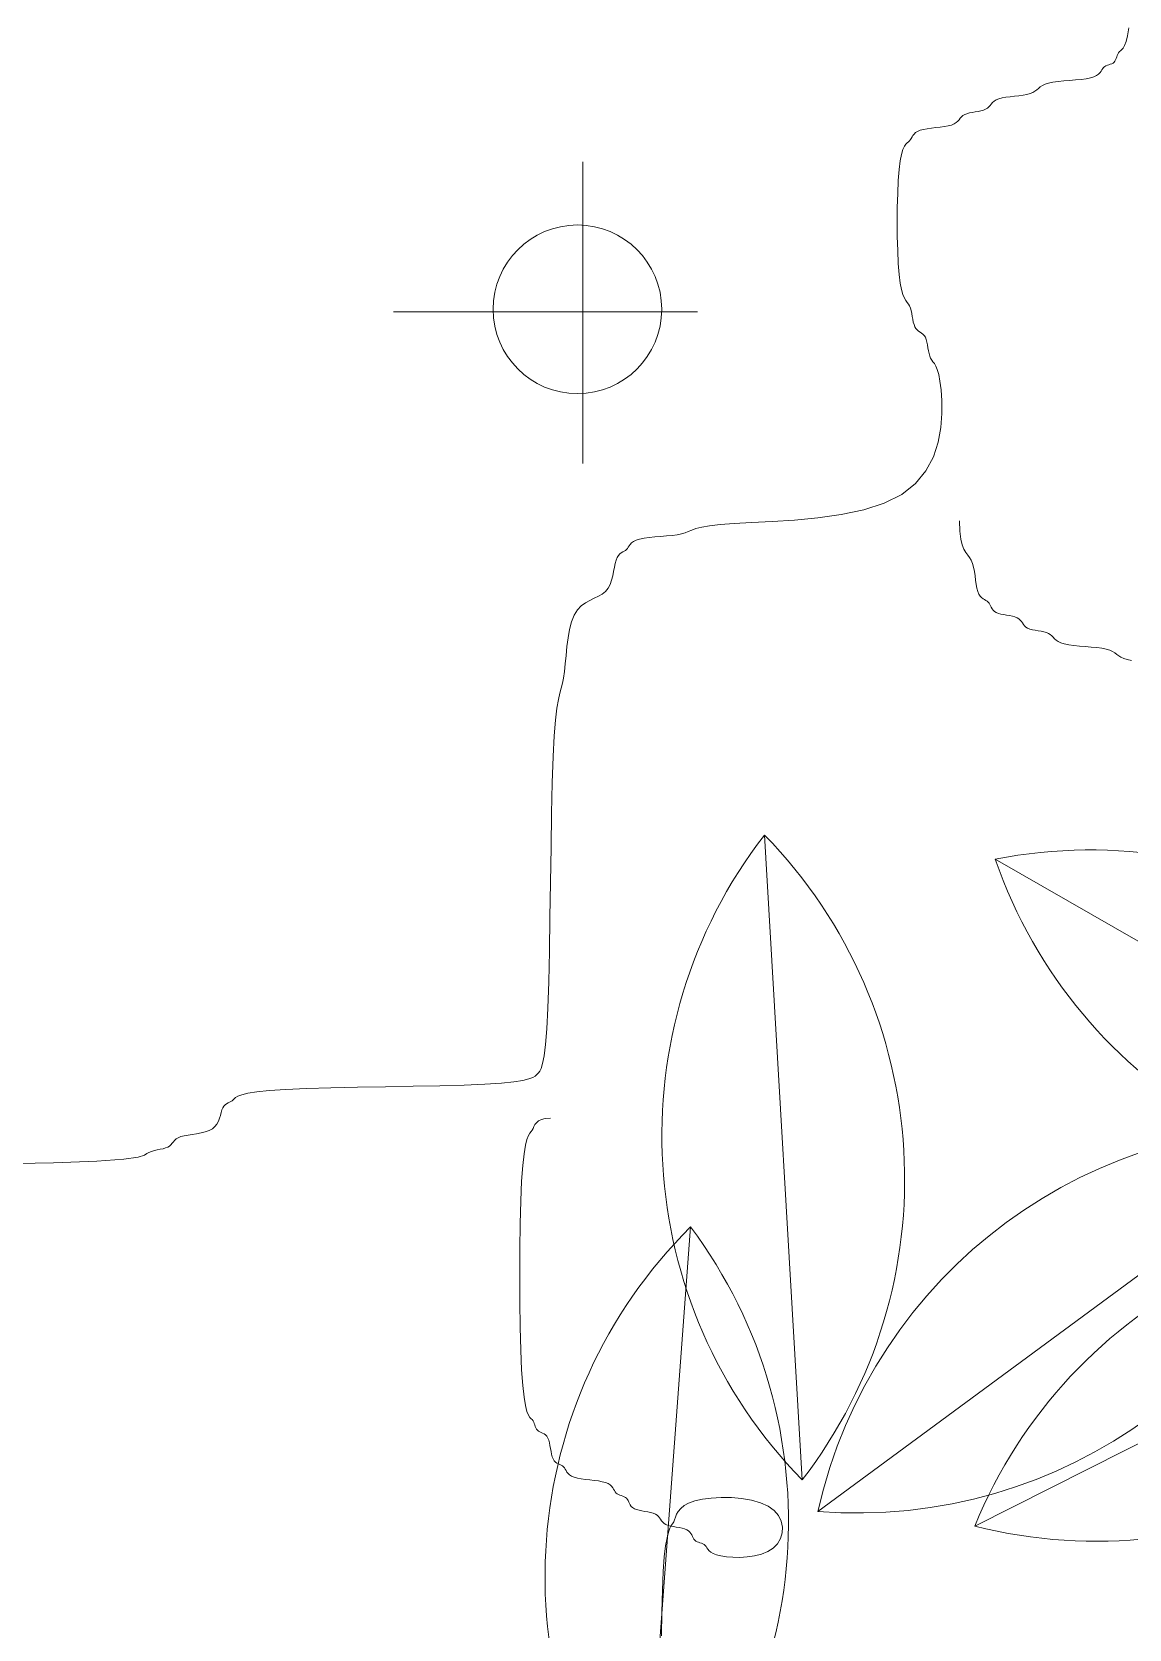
# Model space of a CAD drawing. Header units: millimetres. Extents: x 42 to 552, y 43 to 535.
# Drawn here: x 284.8485 to 284.9611, y 504.6784 to 504.8422 of the extents above; entities that cross this region are included whole.
import ezdxf

# ---------------------------------------------------------------- set-up
doc = ezdxf.new("R2010")
doc.units = ezdxf.units.MM
doc.header["$LTSCALE"] = 0.75
doc.header["$MEASUREMENT"] = 0
doc.layers.add('Gramado', color=9, linetype='Continuous', lineweight=0)

# ---------------------------------------------------------------- blocks, each defined once
blk = doc.blocks.new('arbusto8vista')
for p, q in [((-0.4352389584192053, 0.8331247048753596), (-0.4355016708624646, 0.8315169031291703)), ((-0.4360901467353813, 0.8295425931927838), (-0.4363906897704908, 0.8290122591598532)), ((-0.4357896037003002, 0.8303501702087601), (-0.4360901467353813, 0.8295425931927838)), ((-0.4355016708624646, 0.8315169031291703), (-0.4357896037003002, 0.8303501702087601)), ((-0.4387299560380313, 0.8257955593288386), (-0.4390179098392935, 0.8256800393858583)), ((-0.4384672244675585, 0.825936283622994), (-0.4387299560380313, 0.8257955593288386)), ((-0.4382423262431985, 0.8261148144439545), (-0.4384672244675585, 0.825936283622994)), ((-0.4380636688517825, 0.826339553242093), (-0.4382423262431985, 0.8261148144439545)), ((-0.4379228452655468, 0.8266020985670366), (-0.4380636688517825, 0.826339553242093)), ((-0.4378072448282069, 0.8268898482431553), (-0.4379228452655468, 0.8266020985670366)), ((-0.4377042568833929, 0.8271902000948899), (-0.4378072448282069, 0.8268898482431553)), ((-0.4376012707748203, 0.8274905519466103), (-0.4377042568833929, 0.8271902000948899)), ((-0.4374856758461192, 0.8277783016227431), (-0.4376012707748203, 0.8274905519466103)), ((-0.4373448614409483, 0.8280408469476725), (-0.4374856758461192, 0.8277783016227431)), ((-0.437166216903023, 0.8282655857458252), (-0.4373448614409483, 0.8280408469476725)), ((-0.4369413350515856, 0.8284556683577335), (-0.437166216903023, 0.8282655857458252)), ((-0.4366786226083264, 0.828677255188623), (-0.4369413350515856, 0.8284556683577335)), ((-0.4363906897704908, 0.8290122591598532), (-0.4366786226083264, 0.828677255188623)), ((-0.445035289711825, 0.8225694027827046), (-0.4461870420265655, 0.8224538838055793)), ((-0.443984420811546, 0.8227101267210344), (-0.445035289711825, 0.8225694027827046)), ((-0.4430848770328737, 0.8228886574911485), (-0.443984420811546, 0.8227101267210344)), ((-0.4423734387299874, 0.8231133962893011), (-0.4430848770328737, 0.8228886574911485)), ((-0.4418322408446613, 0.8233759416142306), (-0.4423734387299874, 0.8231133962893011)), ((-0.4414297569655901, 0.8236636912903634), (-0.4418322408446613, 0.8233759416142306)), ((-0.4411344606814964, 0.8239640431420838), (-0.4414297569655901, 0.8236636912903634)), ((-0.4409148255810464, 0.8242643949938184), (-0.4411344606814964, 0.8239640431420838)), ((-0.440739325252963, 0.8245521446699371), (-0.4409148255810464, 0.8242643949938184)), ((-0.4405764332859405, 0.8248146899948807), (-0.440739325252963, 0.8245521446699371)), ((-0.4403946232687019, 0.8250394287930192), (-0.4405764332859405, 0.8248146899948807)), ((-0.4401697250443419, 0.8252179596139797), (-0.4403946232687019, 0.8250394287930192)), ((-0.4399069934738691, 0.825358683908135), (-0.4401697250443419, 0.8252179596139797)), ((-0.439619039672607, 0.8254742038511154), (-0.4399069934738691, 0.825358683908135)), ((-0.4393184747559644, 0.825577121618494), (-0.439619039672607, 0.8254742038511154)), ((-0.4390179098392935, 0.8256800393858583), (-0.4393184747559644, 0.825577121618494)), ((-0.4577865568570871, 0.8192278752883055), (-0.4586882078439487, 0.8191249606218065)), ((-0.4569227373801823, 0.8193433906053684), (-0.4577865568570871, 0.8192278752883055)), ((-0.4561345809231625, 0.8194841084436035), (-0.4569227373801823, 0.8193433906053684)), ((-0.4554599189959276, 0.819662630673605), (-0.4561345809231625, 0.8194841084436035)), ((-0.454922921755383, 0.8198873585932489), (-0.4554599189959276, 0.819662630673605)), ((-0.4544931139460004, 0.8201498912096667), (-0.454922921755383, 0.8198873585932489)), ((-0.454126358959229, 0.8204376269572577), (-0.4544931139460004, 0.8201498912096667)), ((-0.4537785201864608, 0.8207379642704353), (-0.454126358959229, 0.8204376269572577)), ((-0.4534054610191447, 0.8210383015836129), (-0.4537785201864608, 0.8207379642704353)), ((-0.4529630448487012, 0.8213260373312039), (-0.4534054610191447, 0.8210383015836129)), ((-0.4524071350665508, 0.8215885699476217), (-0.4529630448487012, 0.8213260373312039)), ((-0.4516935950641425, 0.8218132978672656), (-0.4524071350665508, 0.8215885699476217)), ((-0.4507940512854702, 0.8219918200972671), (-0.4516935950641425, 0.8218132978672656)), ((-0.4497431823851628, 0.8221325379355022), (-0.4507940512854702, 0.8219918200972671)), ((-0.4485914300704508, 0.8222480532525651), (-0.4497431823851628, 0.8221325379355022)), ((-0.4473892360485081, 0.8223509679190641), (-0.4485914300704508, 0.8222480532525651)), ((-0.4461870420265655, 0.8224538838055793), (-0.4473892360485081, 0.8223509679190641)), ((-0.4661578611847403, 0.8160017246897553), (-0.4667589691364924, 0.8158988069223767)), ((-0.4655819745456711, 0.8161172446327356), (-0.4661578611847403, 0.8160017246897553)), ((-0.4650565305319105, 0.816257968926891), (-0.4655819745456711, 0.8161172446327356)), ((-0.4646067504561131, 0.8164364997478515), (-0.4650565305319105, 0.816257968926891)), ((-0.4642483976769824, 0.8166612385459899), (-0.4646067504561131, 0.8164364997478515)), ((-0.4639594037371921, 0.8169237838709336), (-0.4642483976769824, 0.8166612385459899)), ((-0.463708242225465, 0.8172115335470522), (-0.4639594037371921, 0.8169237838709336)), ((-0.4634633867304672, 0.8175118853987868), (-0.463708242225465, 0.8172115335470522)), ((-0.463193310840893, 0.8178122372505072), (-0.4634633867304672, 0.8175118853987868)), ((-0.4628664881454938, 0.8180999869266401), (-0.463193310840893, 0.8178122372505072)), ((-0.4624513922329356, 0.8183625322515695), (-0.4628664881454938, 0.8180999869266401)), ((-0.4619164966919413, 0.8185872710497222), (-0.4624513922329356, 0.8183625322515695)), ((-0.4612418347647065, 0.8187658018198363), (-0.4619164966919413, 0.8185872710497222)), ((-0.4604536783076867, 0.818906525758166), (-0.4612418347647065, 0.8187658018198363)), ((-0.4595898588307818, 0.8190220447352914), (-0.4604536783076867, 0.818906525758166)), ((-0.4586882078439487, 0.8191249606218065), (-0.4595898588307818, 0.8190220447352914)), ((-0.4748297304290361, 0.8126726499695849), (-0.4757313814158977, 0.8125697322022063)), ((-0.4739280794422029, 0.8127755677369635), (-0.4748297304290361, 0.8126726499695849)), ((-0.4730642599652981, 0.8128910876799296), (-0.4739280794422029, 0.8127755677369635)), ((-0.4722761035082783, 0.8130318119740991), (-0.4730642599652981, 0.8128910876799296)), ((-0.4716014415810434, 0.8132103427950454), (-0.4722761035082783, 0.8130318119740991)), ((-0.4710665460400492, 0.8134350815931981), (-0.4716014415810434, 0.8132103427950454)), ((-0.470651450127491, 0.8136976269181275), (-0.4710665460400492, 0.8134350815931981)), ((-0.4703246274320918, 0.8139853765942604), (-0.470651450127491, 0.8136976269181275)), ((-0.4700545515425176, 0.8142857284459808), (-0.4703246274320918, 0.8139853765942604)), ((-0.4698096960475198, 0.8145860802977154), (-0.4700545515425176, 0.8142857284459808)), ((-0.4695585345357927, 0.8148738299738341), (-0.4698096960475198, 0.8145860802977154)), ((-0.4692695405960023, 0.8151363752987777), (-0.4695585345357927, 0.8148738299738341)), ((-0.4689111878168717, 0.8153611140969161), (-0.4692695405960023, 0.8151363752987777)), ((-0.4684614077410743, 0.8155396449178767), (-0.4689111878168717, 0.8153611140969161)), ((-0.4679359637273137, 0.815680369212032), (-0.4684614077410743, 0.8155396449178767)), ((-0.4673600770882445, 0.8157958891550123), (-0.4679359637273137, 0.815680369212032)), ((-0.4667589691364924, 0.8158988069223767), (-0.4673600770882445, 0.8157958891550123)), ((-0.4806978677522409, 0.8095893188935577), (-0.480985821553503, 0.8092942208458851)), ((-0.480435136181768, 0.809796203542092), (-0.4806978677522409, 0.8095893188935577)), ((-0.480210237957408, 0.8099841858422536), (-0.480435136181768, 0.809796203542092)), ((-0.4800294787899304, 0.8102089246403921), (-0.480210237957408, 0.8099841858422536)), ((-0.4798739427713201, 0.8104714699653215), (-0.4800294787899304, 0.8102089246403921)), ((-0.4797184085889228, 0.8107592196414544), (-0.4798739427713201, 0.8104714699653215)), ((-0.479537654930084, 0.811059571493189), (-0.4797184085889228, 0.8107592196414544)), ((-0.4793064604821495, 0.8113599233449094), (-0.479537654930084, 0.811059571493189)), ((-0.4789996039324365, 0.8116476730210422), (-0.4793064604821495, 0.8113599233449094)), ((-0.4785918639682905, 0.8119102183459717), (-0.4789996039324365, 0.8116476730210422)), ((-0.4780580192770572, 0.8121349571441101), (-0.4785918639682905, 0.8119102183459717)), ((-0.4773833573498223, 0.8123134879650706), (-0.4780580192770572, 0.8121349571441101)), ((-0.4765952008928025, 0.8124542122592402), (-0.4773833573498223, 0.8123134879650706)), ((-0.4757313814158977, 0.8125697322022063), (-0.4765952008928025, 0.8124542122592402)), ((-0.4818749051880786, 0.807186535800227), (-0.4821376367585515, 0.8058454736482474)), ((-0.4815869513868165, 0.8081621403499781), (-0.4818749051880786, 0.807186535800227)), ((-0.4812863864701455, 0.8088415983482804), (-0.4815869513868165, 0.8081621403499781)), ((-0.480985821553503, 0.8092942208458851), (-0.4812863864701455, 0.8088415983482804)), ((-0.547309747305718, 0.7437561741155605), (-0.5473097473057464, 0.805633857349676)), ((-0.4823625349829115, 0.8040696428432597), (-0.4825390905982658, 0.801822287497302)), ((-0.4821376367585515, 0.8058454736482474), (-0.4823625349829115, 0.8040696428432597)), ((-0.4825390905982658, 0.801822287497302), (-0.4826652017520985, 0.7991968723735141)), ((-0.4827408684444094, 0.7963194173978394), (-0.4827660906751703, 0.7933159424962213)), ((-0.4826652017520985, 0.7991968723735141), (-0.4827408684444094, 0.7963194173978394)), ((-0.4827660906751703, 0.7933159424962213), (-0.4827408684444094, 0.7903124675946174)), ((-0.4827408684444094, 0.7903124675946174), (-0.4826652017520985, 0.7874350126189427)), ((-0.4826652017520985, 0.7874350126189427), (-0.4825390905982658, 0.7848095974951548)), ((-0.4825390905982658, 0.7848095974951548), (-0.4823625349829115, 0.7825622421491829)), ((-0.4823625349829115, 0.7825622421491829), (-0.4821376367585515, 0.780785361213745)), ((-0.4821376367585515, 0.780785361213745), (-0.4818749051880786, 0.7794369481485006)), ((-0.4818749051880786, 0.7794369481485006), (-0.4815869513868165, 0.7784413911198982)), ((-0.4815869513868165, 0.7784413911198982), (-0.4812863864701455, 0.7777230782943718)), ((-0.4812863864701455, 0.7777230782943718), (-0.480985821553503, 0.7772063978383699)), ((-0.480985821553503, 0.7772063978383699), (-0.4806978677522409, 0.776815737918298)), ((-0.4806978677522409, 0.776815737918298), (-0.480435136181768, 0.7764754867006332)), ((-0.523725630699488, 0.7748662136185374), (-0.5861660958327661, 0.7748662136186795)), ((-0.480435136181768, 0.7764754867006332), (-0.480210237957408, 0.7761100323517809)), ((-0.480210237957408, 0.7761100323517809), (-0.480031580565992, 0.7756605656339843)), ((-0.480031580565992, 0.7756605656339843), (-0.4798907569797564, 0.7751354876926371)), ((-0.4798907569797564, 0.7751354876926371), (-0.4797751565424164, 0.7745600022689274)), ((-0.4797751565424164, 0.7745600022689274), (-0.4796721685976024, 0.7739593131040152)), ((-0.4796721685976024, 0.7739593131040152), (-0.4795691824890298, 0.7733586239391173)), ((-0.4795691824890298, 0.7733586239391173), (-0.4794535875603287, 0.7727831385153934)), ((-0.4794535875603287, 0.7727831385153934), (-0.4793127731551579, 0.7722580605740461)), ((-0.4793127731551579, 0.7722580605740461), (-0.4791341286172326, 0.7718085938562496)), ((-0.4791341286172326, 0.7718085938562496), (-0.4789092467657952, 0.7714515408053018)), ((-0.4789092467657952, 0.7714515408053018), (-0.4786465343225359, 0.7711700986728971)), ((-0.4786465343225359, 0.7711700986728971), (-0.4783586014847003, 0.7709390634128539)), ((-0.4783586014847003, 0.7709390634128539), (-0.4780580584495908, 0.7707332309789905)), ((-0.4780580584495908, 0.7707332309789905), (-0.4777575154145097, 0.7705273973250968)), ((-0.4777575154145097, 0.7705273973250968), (-0.4774695825766742, 0.7702963584050053)), ((-0.4774695825766742, 0.7702963584050053), (-0.4772068701334149, 0.770014910172506)), ((-0.4772068701334149, 0.770014910172506), (-0.4769819882819775, 0.7696578485814314)), ((-0.4769819882819775, 0.7696578485814314), (-0.4768033438205634, 0.7692083709851403)), ((-0.4768033438205634, 0.7692083709851403), (-0.4766625299509712, 0.7686832803352814)), ((-0.4766625299509712, 0.7686832803352814), (-0.4765469364759269, 0.7681077809830157)), ((-0.4765469364759269, 0.7681077809830157), (-0.4764439531981566, 0.7675070772795607)), ((-0.4764439531981566, 0.7675070772795607), (-0.4763409699203862, 0.7669063735761199)), ((-0.4763409699203862, 0.7669063735761199), (-0.4762253764453703, 0.7663308742238542)), ((-0.4762253764453703, 0.7663308742238542), (-0.4760845625757781, 0.7658057835739953)), ((-0.4760845625757781, 0.7658057835739953), (-0.4759059181143357, 0.7653563059777042)), ((-0.4759059181143357, 0.7653563059777042), (-0.4756810362628983, 0.7649908430378929)), ((-0.4756810362628983, 0.7649908430378929), (-0.475418323819639, 0.7646505853642935)), ((-0.475418323819639, 0.7646505853642935), (-0.4751303909818319, 0.7642599208183327)), ((-0.4751303909818319, 0.7642599208183327), (-0.4748298479467223, 0.763743237261437)), ((-0.4748298479467223, 0.763743237261437), (-0.4745293049116128, 0.7630249225550614)), ((-0.4745293049116128, 0.7630249225550614), (-0.4742413720738057, 0.762029364560604)), ((-0.4742413720738057, 0.762029364560604), (-0.473978659630518, 0.760680951139534)), ((-0.473978659630518, 0.760680951139534), (-0.4737537777790806, 0.7589040701532497)), ((-0.4737537777790806, 0.7589040701532497), (-0.4735929982228697, 0.7566567148072778)), ((-0.4735772386896429, 0.7540312996834899), (-0.4738010784133166, 0.7511538447078294)), ((-0.4735929982228697, 0.7566567148072778), (-0.4735772386896429, 0.7540312996834899)), ((-0.4738010784133166, 0.7511538447078294), (-0.4743590966278077, 0.7481503698062113)), ((-0.4743590966278077, 0.7481503698062113), (-0.4753458725669759, 0.7451468949045932)), ((-0.4753458725669759, 0.7451468949045932), (-0.4768559854647378, 0.7422694399289185)), ((-0.4768559854647378, 0.7422694399289185), (-0.4789840145550102, 0.7396440248051306)), ((-0.4818245390716527, 0.7373966694591729), (-0.4854227469320733, 0.7356208387050316)), ((-0.4789840145550102, 0.7396440248051306), (-0.4818245390716527, 0.7373966694591729)), ((-0.4896262607877304, 0.7342797769088776), (-0.4942333119735167, 0.7333041733249814)), ((-0.4854227469320733, 0.7356208387050316), (-0.4896262607877304, 0.7342797769088776)), ((-0.5212703133990715, 0.7309948919511697), (-0.5228802599326343, 0.7307071562035787)), ((-0.5191055034956378, 0.7312574245675876), (-0.5212703133990715, 0.7309948919511697)), ((-0.516259724577111, 0.7314821524872315), (-0.5191055034956378, 0.7312574245675876)), ((-0.5126615167166904, 0.731670126196434), (-0.516259724577111, 0.7314821524872315)), ((-0.5084580028610333, 0.7318770043890339), (-0.5126615167166904, 0.731670126196434)), ((-0.503850951675247, 0.7321720978108175), (-0.5084580028610333, 0.7318770043890339)), ((-0.4990421318243818, 0.7326247172075426), (-0.503850951675247, 0.7321720978108175)), ((-0.4942333119735167, 0.7333041733249814), (-0.4990421318243818, 0.7326247172075426)), ((-0.4699872971570471, 0.7320198192856537), (-0.4699163647973705, 0.7298869526624685)), ((-0.5372847619658216, 0.727481091870473), (-0.5375800600861282, 0.7271807400187527)), ((-0.5368822725781115, 0.7277688415466059), (-0.5372847619658216, 0.727481091870473)), ((-0.5363410655117207, 0.7280313868715353), (-0.5368822725781115, 0.7277688415466059)), ((-0.5356296143553436, 0.728256125669688), (-0.5363410655117207, 0.7280313868715353)), ((-0.5347300542037772, 0.7284346564398021), (-0.5356296143553436, 0.728256125669688)), ((-0.5336791661762561, 0.7285753803781319), (-0.5347300542037772, 0.7284346564398021)), ((-0.5325273928980891, 0.7286908993552572), (-0.5336791661762561, 0.7285753803781319)), ((-0.531325176994585, 0.7287938152417723), (-0.5325273928980891, 0.7286908993552572)), ((-0.5301229610911093, 0.7288967299082714), (-0.531325176994585, 0.7287938152417723)), ((-0.5289711878129424, 0.7290122452253343), (-0.5301229610911093, 0.7288967299082714)), ((-0.5279202997854213, 0.7291529630635694), (-0.5289711878129424, 0.7290122452253343)), ((-0.5270207396338549, 0.7293314852935708), (-0.5279202997854213, 0.7291529630635694)), ((-0.526293525271825, 0.7295562132132147), (-0.5270207396338549, 0.7293314852935708)), ((-0.5256419757658932, 0.7298187458296326), (-0.526293525271825, 0.7295562132132147)), ((-0.5249399854708372, 0.7301064815772236), (-0.5256419757658932, 0.7298187458296326)), ((-0.5240614487414916, 0.7304068188904012), (-0.5249399854708372, 0.7301064815772236)), ((-0.5228802599326343, 0.7307071562035787), (-0.5240614487414916, 0.7304068188904012)), ((-0.4699163647973705, 0.7298869526624685), (-0.4697224830142375, 0.728264461645793)), ((-0.4697224830142375, 0.728264461645793), (-0.4694340247515356, 0.7270578320536458)), ((-0.5402471266033331, 0.7244880926023143), (-0.5404720084547705, 0.7239546090929991)), ((-0.5399844141600738, 0.7248955564906794), (-0.5402471266033331, 0.7244880926023143)), ((-0.5396964813222382, 0.7252022048043045), (-0.5399844141600738, 0.7248955564906794)), ((-0.5393959382871572, 0.7254332415893714), (-0.5396964813222382, 0.7252022048043045)), ((-0.5390953952520476, 0.7256138708920616), (-0.5393959382871572, 0.7254332415893714)), ((-0.5388074624142405, 0.7257692967585712), (-0.5390953952520476, 0.7256138708920616)), ((-0.5385447499709528, 0.7259247232350958), (-0.5388074624142405, 0.7257692967585712)), ((-0.5383198681195154, 0.7261053543678173), (-0.5385447499709528, 0.7259247232350958)), ((-0.5381380709557675, 0.7263300931659558), (-0.5383198681195154, 0.7261053543678173)), ((-0.5379751881698098, 0.7265926384908994), (-0.5381380709557675, 0.7263300931659558)), ((-0.5377996933503653, 0.7268803881670323), (-0.5379751881698098, 0.7265926384908994)), ((-0.5375800600861282, 0.7271807400187527), (-0.5377996933503653, 0.7268803881670323)), ((-0.4694340247515356, 0.7270578320536458), (-0.4690793629531242, 0.7261725497041027)), ((-0.4690793629531242, 0.7261725497041027), (-0.4686868705628626, 0.7255141004152108)), ((-0.4686868705628626, 0.7255141004152108), (-0.4682849205246669, 0.7249879700050172)), ((-0.4682849205246669, 0.7249879700050172), (-0.4679018857823962, 0.7244996442915976)), ((-0.4679018857823962, 0.7244996442915976), (-0.4675661392798816, 0.7239546090929991)), ((-0.5409638082143147, 0.7216295452109307), (-0.5411445572061098, 0.7207285041942981)), ((-0.5408082809942414, 0.7224927803107732), (-0.5409638082143147, 0.7216295452109307)), ((-0.5406527546922462, 0.7232804035770641), (-0.5408082809942414, 0.7224927803107732)), ((-0.5404720084547705, 0.7239546090929991), (-0.5406527546922462, 0.7232804035770641)), ((-0.4675661392798816, 0.7239546090929991), (-0.467298697936144, 0.7232804035770641)), ((-0.467298697936144, 0.7232804035770641), (-0.4670911545703973, 0.7224927803107732)), ((-0.4670911545703973, 0.7224927803107732), (-0.4669277459770171, 0.7216295452109307)), ((-0.4669277459770171, 0.7216295452109307), (-0.4667927089503223, 0.7207285041942981)), ((-0.5420903433478657, 0.7181766048115321), (-0.5426241879625877, 0.7175023992955971)), ((-0.5416826039192699, 0.718964228077823), (-0.5420903433478657, 0.7181766048115321)), ((-0.541375748823242, 0.7198274631776655), (-0.5416826039192699, 0.718964228077823)), ((-0.5411445572061098, 0.7207285041942981), (-0.541375748823242, 0.7198274631776655)), ((-0.4667927089503223, 0.7207285041942981), (-0.4666702802847169, 0.7198274631776655)), ((-0.4666702802847169, 0.7198274631776655), (-0.4665446967745481, 0.718964228077823)), ((-0.4665446967745481, 0.718964228077823), (-0.4664001952141064, 0.7181766048115321)), ((-0.4664001952141064, 0.7181766048115321), (-0.4662210123977957, 0.7175023992955971)), ((-0.5476179472743468, 0.7145535268064691), (-0.5484061037313666, 0.7137312416605397)), ((-0.5467541277974419, 0.7151867805384597), (-0.5476179472743468, 0.7145535268064691)), ((-0.5458524768105804, 0.7156877120366971), (-0.5467541277974419, 0.7151867805384597)), ((-0.5449508258237472, 0.7161130304813526), (-0.5458524768105804, 0.7156877120366971)), ((-0.5440870063468424, 0.7165194450525973), (-0.5449508258237472, 0.7161130304813526)), ((-0.5432988498897942, 0.7169636649306312), (-0.5440870063468424, 0.7165194450525973)), ((-0.5426241879625877, 0.7175023992955971), (-0.5432988498897942, 0.7169636649306312)), ((-0.4662210123977957, 0.7175023992955971), (-0.4659961141734641, 0.7169689157862962)), ((-0.4659961141734641, 0.7169689157862962), (-0.4657333826029628, 0.7165614518979169)), ((-0.4657333826029628, 0.7165614518979169), (-0.4654454288017007, 0.7162548035842917)), ((-0.4654454288017007, 0.7162548035842917), (-0.4651448638850582, 0.7160237667992391)), ((-0.4651448638850582, 0.7160237667992391), (-0.4648442989684156, 0.7158431374965346)), ((-0.4648442989684156, 0.7158431374965346), (-0.4645563451671535, 0.7156877116300251)), ((-0.4645563451671535, 0.7156877116300251), (-0.4642936135966522, 0.7155322851535004)), ((-0.4642936135966522, 0.7155322851535004), (-0.4640687153723206, 0.7153516540207789)), ((-0.4640687153723206, 0.7153516540207789), (-0.4638890071311152, 0.7151269152226405)), ((-0.4638890071311152, 0.7151269152226405), (-0.4637408275964674, 0.7148643698976969)), ((-0.4637408275964674, 0.7148643698976969), (-0.4636052610134413, 0.7145766202215782)), ((-0.4636052610134413, 0.7145766202215782), (-0.4634633916270445, 0.7142762683698436)), ((-0.5496146103498063, 0.7113147940101214), (-0.5500223503139523, 0.7097395347690281)), ((-0.549080765658573, 0.7126632159205002), (-0.5496146103498063, 0.7113147940101214)), ((-0.5484061037313666, 0.7137312416605397), (-0.549080765658573, 0.7126632159205002)), ((-0.4634633916270445, 0.7142762683698436), (-0.4632963036822844, 0.7139759165181232)), ((-0.4632963036822844, 0.7139759165181232), (-0.4630850814242251, 0.7136881668419903)), ((-0.4630850814242251, 0.7136881668419903), (-0.4628108090979026, 0.7134256215170609)), ((-0.4628108090979026, 0.7134256215170609), (-0.4624545709482959, 0.7132008827189082)), ((-0.4624545709482959, 0.7132008827189082), (-0.462004807245421, 0.7130223518979619)), ((-0.462004807245421, 0.7130223518979619), (-0.4614793823589025, 0.7128816276037924)), ((-0.4614793823589025, 0.7128816276037924), (-0.4609035166832598, 0.7127661076608263)), ((-0.4609035166832598, 0.7127661076608263), (-0.4603024306130408, 0.7126631898934477)), ((-0.4603024306130408, 0.7126631898934477), (-0.4597013445428502, 0.7125602721260691)), ((-0.4597013445428502, 0.7125602721260691), (-0.4591254788672074, 0.712444752183103)), ((-0.4591254788672074, 0.712444752183103), (-0.4586000539806605, 0.7123040278889334)), ((-0.4586000539806605, 0.7123040278889334), (-0.4581502902777856, 0.7121254970679871)), ((-0.4581502902777856, 0.7121254970679871), (-0.4577930012784464, 0.7119007582698345)), ((-0.4577930012784464, 0.7119007582698345), (-0.4575113730037117, 0.711638212944905)), ((-0.4575113730037117, 0.711638212944905), (-0.4572801845999663, 0.7113504632687722)), ((-0.4572801845999663, 0.7113504632687722), (-0.4570742152135949, 0.7110501114170518)), ((-0.5503292068636938, 0.7080130506408011), (-0.5505604013116283, 0.7062109540689931)), ((-0.5500223503139523, 0.7097395347690281), (-0.5503292068636938, 0.7080130506408011)), ((-0.4570742152135949, 0.7110501114170518), (-0.456868243991039, 0.7107497595653172)), ((-0.456868243991039, 0.7107497595653172), (-0.4566370500786547, 0.7104620098891985)), ((-0.4566370500786547, 0.7104620098891985), (-0.4563554126228269, 0.7101994645642549)), ((-0.4563554126228269, 0.7101994645642549), (-0.4559981107699969, 0.7099747257661164)), ((-0.4559981107699969, 0.7099747257661164), (-0.4555483306941994, 0.7097961949451559)), ((-0.4555483306941994, 0.7097961949451559), (-0.4550228866804389, 0.7096554706509863)), ((-0.4550228866804389, 0.7096554706509863), (-0.4544470000413696, 0.7095399507080202)), ((-0.4544470000413696, 0.7095399507080202), (-0.4538458920896176, 0.7094370329406416)), ((-0.4538458920896176, 0.7094370329406416), (-0.4532447841378655, 0.7093341151732773)), ((-0.4532447841378655, 0.7093341151732773), (-0.4526688974987962, 0.709218595230297)), ((-0.4526688974987962, 0.709218595230297), (-0.4521434534850357, 0.7090778709361416)), ((-0.4521434534850357, 0.7090778709361416), (-0.4516936734092383, 0.7088993401151811)), ((-0.4516936734092383, 0.7088993401151811), (-0.4513342697038354, 0.7086746013170284)), ((-0.4513342697038354, 0.7086746013170284), (-0.4510379192800826, 0.708412055992099)), ((-0.4510379192800826, 0.708412055992099), (-0.4507667901689558, 0.7081243063159661)), ((-0.4507667901689558, 0.7081243063159661), (-0.4504830504015445, 0.7078239544642457)), ((-0.4504830504015445, 0.7078239544642457), (-0.4501488680087959, 0.7075236026125253)), ((-0.5505604013116283, 0.7062109540689931), (-0.550741154970467, 0.7044088574971852)), ((-0.4501488680087959, 0.7075236026125253), (-0.4497264110217145, 0.7072358529363925)), ((-0.4497264110217145, 0.7072358529363925), (-0.4491778474713612, 0.706973307611463)), ((-0.4491778474713612, 0.706973307611463), (-0.4484653453886835, 0.7067485688133104)), ((-0.4484653453886835, 0.7067485688133104), (-0.4475657852371171, 0.7065700380431963)), ((-0.4475657852371171, 0.7065700380431963), (-0.446514897209596, 0.7064293141048665)), ((-0.446514897209596, 0.7064293141048665), (-0.4453631239314291, 0.7063137951277412)), ((-0.4453631239314291, 0.7063137951277412), (-0.4441609080279534, 0.706210879241226)), ((-0.4441609080279534, 0.706210879241226), (-0.4429586921244493, 0.706107964574727)), ((-0.4429586921244493, 0.706107964574727), (-0.4418069188462823, 0.7059924492576641)), ((-0.4418069188462823, 0.7059924492576641), (-0.4407560308187612, 0.705851731419429)), ((-0.4407560308187612, 0.705851731419429), (-0.4398564706671948, 0.7056732091894276)), ((-0.4398564706671948, 0.7056732091894276), (-0.4391418668084839, 0.7054484812697837)), ((-0.4391418668084839, 0.7054484812697837), (-0.4385785908257276, 0.7051859486533658)), ((-0.4385785908257276, 0.7051859486533658), (-0.4381162000936172, 0.7048982129057748)), ((-0.4381162000936172, 0.7048982129057748), (-0.4377042519868439, 0.7045978755925972)), ((-0.4377042519868439, 0.7045978755925972), (-0.4372923038800423, 0.7042975382794197)), ((-0.5508966891528644, 0.7026823733689582), (-0.5510522251714747, 0.7011071141278649)), ((-0.550741154970467, 0.7044088574971852), (-0.5508966891528644, 0.7026823733689582)), ((-0.4372923038800423, 0.7042975382794197), (-0.4368299131479318, 0.7040098025318287)), ((-0.4368299131479318, 0.7040098025318287), (-0.4362666371651756, 0.7037472699154108)), ((-0.4362666371651756, 0.7037472699154108), (-0.4355520333064646, 0.7035225419957669)), ((-0.4355520333064646, 0.7035225419957669), (-0.4346524731548982, 0.7033440197657654)), ((-0.5514578825632839, 0.6986686129751547), (-0.5517206141337851, 0.6976919533131962)), ((-0.5512329843389523, 0.6997586922174861), (-0.5514578825632839, 0.6986686129751547)), ((-0.5510522251714747, 0.7011071141278649), (-0.5512329843389523, 0.6997586922174861)), ((-0.5523091328516898, 0.6953227719547215), (-0.5526096977683324, 0.6935521898703882)), ((-0.5520085679350473, 0.6966396830377022), (-0.5523091328516898, 0.6953227719547215)), ((-0.5517206141337851, 0.6976919533131962), (-0.5520085679350473, 0.6966396830377022)), ((-0.5526096977683324, 0.6935521898703882), (-0.5528976515695945, 0.6911389065907372)), ((-0.5528976515695945, 0.6911389065907372), (-0.5531603831400957, 0.687893891921874)), ((-0.5531603831400957, 0.687893891921874), (-0.5533852813644558, 0.6836281156698902)), ((-0.5533852813644558, 0.6836281156698902), (-0.5535639387558717, 0.678234460663873)), ((-0.5535639387558717, 0.678234460663873), (-0.553704762342079, 0.671933461825077)), ((-0.553704762342079, 0.671933461825077), (-0.5538203627794474, 0.6650275670977663)), ((-0.5022703423272503, 0.5352268999238845), (-0.5100163893600609, 0.6675457643035827)), ((-0.7153385814718831, 0.5965231012155954), (-0.8302468909115532, 0.6625864309612695)), ((-0.5538203627794474, 0.6650275670977663), (-0.5539233507242329, 0.6578192244261771)), ((-0.5539233507242329, 0.6578192244261771), (-0.554026336832834, 0.6506108817546021)), ((-0.554026336832834, 0.6506108817546021), (-0.554141931761535, 0.6437049870272773)), ((-0.554141931761535, 0.6437049870272773), (-0.5542827461667059, 0.6374039881884812)), ((-0.5542827461667059, 0.6374039881884812), (-0.5544613907046312, 0.632010333182464)), ((-0.5544613907046312, 0.632010333182464), (-0.5546862725560686, 0.6277498077861452)), ((-0.5546862725560686, 0.6277498077861452), (-0.5549489849993279, 0.6245415491069366)), ((-0.5549489849993279, 0.6245415491069366), (-0.5552369178371634, 0.6222280320849194)), ((-0.555838003907354, 0.6196551227727412), (-0.5561259367451612, 0.619080680362714)), ((-0.5555374608722445, 0.6206517316601605), (-0.555838003907354, 0.6196551227727412)), ((-0.5552369178371634, 0.6222280320849194), (-0.5555374608722445, 0.6206517316601605)), ((-0.5766391216970703, 0.6160981687248324), (-0.5821100133232164, 0.615982649747707)), ((-0.5716474322571798, 0.6162388926631621), (-0.5766391216970703, 0.6160981687248324)), ((-0.5673745460966302, 0.6164174234332762), (-0.5716474322571798, 0.6162388926631621)), ((-0.5639991131854742, 0.6166421622314289), (-0.5673745460966302, 0.6164174234332762)), ((-0.561455979001579, 0.6169047075563583), (-0.5639991131854742, 0.6166421622314289)), ((-0.559619037899779, 0.6171924572324912), (-0.561455979001579, 0.6169047075563583)), ((-0.5583621842348236, 0.6174928090842116), (-0.559619037899779, 0.6171924572324912)), ((-0.5575593123615761, 0.6177931609359462), (-0.5583621842348236, 0.6174928090842116)), ((-0.5570843166347856, 0.6180809106120648), (-0.5575593123615761, 0.6177931609359462)), ((-0.556811091409287, 0.6183434559370085), (-0.5570843166347856, 0.6180809106120648)), ((-0.5566135310398863, 0.6185681947351469), (-0.556811091409287, 0.6183434559370085)), ((-0.5563886491884489, 0.6187708793701603), (-0.5566135310398863, 0.6185681947351469)), ((-0.5561259367451612, 0.619080680362714), (-0.5563886491884489, 0.6187708793701603)), ((-0.6195150753397627, 0.612863755097095), (-0.6198030081775698, 0.61272828633534)), ((-0.6192523628965034, 0.6130118242044347), (-0.6195150753397627, 0.612863755097095)), ((-0.619027481045066, 0.6131913966157327), (-0.6192523628965034, 0.6130118242044347)), ((-0.6188299206756369, 0.6134161245353766), (-0.619027481045066, 0.6131913966157327)), ((-0.6185566954501382, 0.6136786571517945), (-0.6188299206756369, 0.6134161245353766)), ((-0.6180816997233762, 0.6139663928993855), (-0.6185566954501382, 0.6136786571517945)), ((-0.6172788278501002, 0.6142667302125631), (-0.6180816997233762, 0.6139663928993855)), ((-0.6160219741851733, 0.6145670675257406), (-0.6172788278501002, 0.6142667302125631)), ((-0.6141850330833449, 0.6148548032733316), (-0.6160219741851733, 0.6145670675257406)), ((-0.6116418988994781, 0.6151173358897495), (-0.6141850330833449, 0.6148548032733316)), ((-0.6082664659883221, 0.6153420638093934), (-0.6116418988994781, 0.6151173358897495)), ((-0.6039935798277725, 0.6155205860393949), (-0.6082664659883221, 0.6153420638093934)), ((-0.5990018903878536, 0.61566130387763), (-0.6039935798277725, 0.6155205860393949)), ((-0.5935309987617075, 0.6157768191946928), (-0.5990018903878536, 0.61566130387763)), ((-0.5878205060424762, 0.6158797338611919), (-0.5935309987617075, 0.6157768191946928)), ((-0.5821100133232164, 0.615982649747707), (-0.5878205060424762, 0.6158797338611919)), ((-0.6216714211398369, 0.6100282765679594), (-0.6218521701316604, 0.6094275728645044)), ((-0.6215158939197636, 0.6106037759202252), (-0.6216714211398369, 0.6100282765679594)), ((-0.6213603676177968, 0.611128866570084), (-0.6215158939197636, 0.6106037759202252)), ((-0.6211796213803211, 0.6115783441663751), (-0.6213603676177968, 0.611128866570084)), ((-0.6209547395288837, 0.6119343555761532), (-0.6211796213803211, 0.6115783441663751)), ((-0.620692027085596, 0.6122084525395479), (-0.6209547395288837, 0.6119343555761532)), ((-0.6204040942477889, 0.6124195380149473), (-0.620692027085596, 0.6122084525395479)), ((-0.6201035512126793, 0.6125865149607534), (-0.6204040942477889, 0.6124195380149473)), ((-0.6198030081775698, 0.61272828633534), (-0.6201035512126793, 0.6125865149607534)), ((-0.626560089736131, 0.6062686275148934), (-0.6274617407229641, 0.6061268530394273)), ((-0.6256584387492694, 0.6064356063415488), (-0.626560089736131, 0.6062686275148934)), ((-0.6247946192723646, 0.6066466927828031), (-0.6256584387492694, 0.6064356063415488)), ((-0.6240064628153448, 0.6069207901020377), (-0.6247946192723646, 0.6066466927828031)), ((-0.6233318008881099, 0.607276801562648), (-0.6240064628153448, 0.6069207901020377)), ((-0.6227979562733879, 0.6077262791589249), (-0.6233318008881099, 0.607276801562648)), ((-0.6223902168448205, 0.6082513698087979), (-0.6227979562733879, 0.6077262791589249)), ((-0.6220833617487642, 0.6088268691610637), (-0.6223902168448205, 0.6082513698087979)), ((-0.6218521701316604, 0.6094275728645044), (-0.6220833617487642, 0.6088268691610637)), ((-0.5581772701748946, 0.6063904505790276), (-0.5584652239761567, 0.6058879436563416)), ((-0.5579145386044218, 0.6067228311812016), (-0.5581772701748946, 0.6063904505790276)), ((-0.5576896403800617, 0.6070079551499106), (-0.5579145386044218, 0.6067228311812016)), ((-0.557505728739784, 0.6073434880751734), (-0.5576896403800617, 0.6070079551499106)), ((-0.5573281254114875, 0.6077262791589249), (-0.557505728739784, 0.6073434880751734)), ((-0.557112694245717, 0.608127973506086), (-0.5573281254114875, 0.6077262791589249)), ((-0.5568152990928752, 0.6085202162215353), (-0.557112694245717, 0.608127973506086)), ((-0.556391803803507, 0.6088746524101936), (-0.5568152990928752, 0.6085202162215353)), ((-0.5557980722280433, 0.6091629271769818), (-0.556391803803507, 0.6088746524101936)), ((-0.5549899682170008, 0.6093566856267785), (-0.5557980722280433, 0.6091629271769818)), ((-0.5539233556208103, 0.6094275728645044), (-0.5549899682170008, 0.6093566856267785)), ((-0.4990421318243818, 0.5287747421805875), (-0.3923316297377824, 0.6073950440102749)), ((-0.6346308510286747, 0.6029416580373947), (-0.6352319589804267, 0.60280671439169)), ((-0.6340297430769226, 0.6030640013375148), (-0.6346308510286747, 0.6029416580373947)), ((-0.6334538564378533, 0.6031894965540658), (-0.6340297430769226, 0.6030640013375148)), ((-0.6329284124240928, 0.6033338959490209), (-0.6334538564378533, 0.6031894965540658)), ((-0.6324786323482954, 0.6035129517843814), (-0.6329284124240928, 0.6033338959490209)), ((-0.6321202795691647, 0.6037376905825198), (-0.6324786323482954, 0.6035129517843814)), ((-0.6318312856293744, 0.6040002359074492), (-0.6321202795691647, 0.6037376905825198)), ((-0.6315801241176473, 0.6042879855835821), (-0.6318312856293744, 0.6040002359074492)), ((-0.6313352686226494, 0.6045883374353025), (-0.6315801241176473, 0.6042879855835821)), ((-0.6310651927330753, 0.6048886892870371), (-0.6313352686226494, 0.6045883374353025)), ((-0.6307383700376761, 0.6051764389631558), (-0.6310651927330753, 0.6048886892870371)), ((-0.6303232741251179, 0.6054389842880994), (-0.6307383700376761, 0.6051764389631558)), ((-0.6297883785841236, 0.6056637230862378), (-0.6303232741251179, 0.6054389842880994)), ((-0.6291137166568888, 0.605843304088495), (-0.6297883785841236, 0.6056637230862378)), ((-0.628325560199869, 0.6059913796517549), (-0.6291137166568888, 0.605843304088495)), ((-0.6274617407229641, 0.6061268530394273), (-0.628325560199869, 0.6059913796517549)), ((-0.5590663538094418, 0.6038810721012311), (-0.5593543076107039, 0.6021309680947269)), ((-0.5587657888927993, 0.6050924407260965), (-0.5590663538094418, 0.6038810721012311)), ((-0.5584652239761567, 0.6058879436563416), (-0.5587657888927993, 0.6050924407260965)), ((-0.6559301634980272, 0.6003021518585712), (-0.6691670864319406, 0.600013891045748)), ((-0.6470060643716806, 0.6006565708907345), (-0.6559301634980272, 0.6003021518585712)), ((-0.6415120472412355, 0.6010487946196577), (-0.6470060643716806, 0.6006565708907345)), ((-0.6385653702950833, 0.6014504695227743), (-0.6415120472412355, 0.6010487946196577)), ((-0.637283291721559, 0.6018332420775039), (-0.6385653702950833, 0.6014504695227743)), ((-0.636783069709054, 0.6021687587612803), (-0.637283291721559, 0.6018332420775039)), ((-0.6363332896332565, 0.6024360170156342), (-0.636783069709054, 0.6021687587612803)), ((-0.635807845619496, 0.6026434181384275), (-0.6363332896332565, 0.6024360170156342)), ((-0.6352319589804267, 0.60280671439169), (-0.635807845619496, 0.6026434181384275)), ((-0.5596170391812052, 0.5997192590195084), (-0.5598419374055652, 0.5965230751885571)), ((-0.5593543076107039, 0.6021309680947269), (-0.5596170391812052, 0.5997192590195084)), ((-0.5598419374055652, 0.5965230751885571), (-0.5600184930209195, 0.5924778312144241)), ((-0.5600184930209195, 0.5924778312144241), (-0.5601446041747522, 0.5877520789081956)), ((-0.5601446041747522, 0.5877520789081956), (-0.5602202708670632, 0.58257265438057)), ((-0.7160918697617831, 0.5854038769786882), (-0.8344608113252434, 0.5257626430166766)), ((-0.5602202708670632, 0.58257265438057), (-0.560245493097824, 0.577166393742246)), ((-0.560245493097824, 0.577166393742246), (-0.5602202708670632, 0.5717601331039219)), ((-0.5602202708670632, 0.5717601331039219), (-0.5601446041747522, 0.5665807085762964)), ((-0.5601446041747522, 0.5665807085762964), (-0.5600184930209195, 0.5618549562700679)), ((-0.5600184930209195, 0.5618549562700679), (-0.5598419374055652, 0.5578097122959349)), ((-0.5598419374055652, 0.5578097122959349), (-0.5596170391812052, 0.5546140536064712)), ((-0.5596170391812052, 0.5546140536064712), (-0.5593543076107039, 0.5522060205216377)), ((-0.5593543076107039, 0.5522060205216377), (-0.5590663538094418, 0.5504658942033274)), ((-0.5590663538094418, 0.5504658942033274), (-0.5587657888927993, 0.5492739558133763)), ((-0.5587657888927993, 0.5492739558133763), (-0.5584652239761567, 0.5485104865136492)), ((-0.5584652239761567, 0.5485104865136492), (-0.5581772701748946, 0.5480557674660105)), ((-0.5581772701748946, 0.5480557674660105), (-0.5579145386044218, 0.5477900798322963)), ((-0.5579145386044218, 0.5477900798322963), (-0.5576896403800617, 0.5475937047743713)), ((-0.5576896403800617, 0.5475937047743713), (-0.5575109829886458, 0.5473689768547274)), ((-0.5575109829886458, 0.5473689768547274), (-0.5573701594024101, 0.5471064442383096)), ((-0.5573701594024101, 0.5471064442383096), (-0.5572545589650701, 0.5468187084907186)), ((-0.5572545589650701, 0.5468187084907186), (-0.5571515710202561, 0.546518371177541)), ((-0.5571515710202561, 0.546518371177541), (-0.5570485849116835, 0.5462180338643634)), ((-0.5570485849116835, 0.5462180338643634), (-0.556932989982954, 0.5459302981167724)), ((-0.556932989982954, 0.5459302981167724), (-0.5567921755778116, 0.5456677655003546)), ((-0.5567921755778116, 0.5456677655003546), (-0.5566135310398863, 0.5454430375807107)), ((-0.5566135310398863, 0.5454430375807107), (-0.5563886491884489, 0.5452634651694126)), ((-0.5563886491884489, 0.5452634651694126), (-0.5561259367451612, 0.5451153960620729)), ((-0.5561259367451612, 0.5451153960620729), (-0.555838003907354, 0.5449799273003038)), ((-0.555838003907354, 0.5449799273003038), (-0.5555374608722445, 0.5448381559257172)), ((-0.5555374608722445, 0.5448381559257172), (-0.5552369178371634, 0.5446711789799252)), ((-0.5552369178371634, 0.5446711789799252), (-0.5549489849993279, 0.5444600935045258)), ((-0.5549489849993279, 0.5444600935045258), (-0.5546862725560686, 0.5441859965411311)), ((-0.5546862725560686, 0.5441859965411311), (-0.5544613907046312, 0.543829985131353)), ((-0.5544613907046312, 0.543829985131353), (-0.5542827461667059, 0.543380507535062)), ((-0.5542827461667059, 0.543380507535062), (-0.554141931761535, 0.5428554168851889)), ((-0.554141931761535, 0.5428554168851889), (-0.554026336832834, 0.5422799175329374)), ((-0.554026336832834, 0.5422799175329374), (-0.5539233507242329, 0.5416792138294824)), ((-0.5539233507242329, 0.5416792138294824), (-0.5538203627794474, 0.5410785101260416)), ((-0.5538203627794474, 0.5410785101260416), (-0.553704762342079, 0.5405030107737758)), ((-0.553704762342079, 0.5405030107737758), (-0.5535639387558717, 0.5399779201239028)), ((-0.5535639387558717, 0.5399779201239028), (-0.5533852813644558, 0.5395284425276259)), ((-0.5533852813644558, 0.5395284425276259), (-0.5531603831400957, 0.5391724310670014)), ((-0.5531603831400957, 0.5391724310670014), (-0.5528976515695945, 0.5388983337477811)), ((-0.5528976515695945, 0.5388983337477811), (-0.5526096977683324, 0.5386872473065267)), ((-0.5526096977683324, 0.5386872473065267), (-0.5523091328516898, 0.5385202684798713)), ((-0.5523091328516898, 0.5385202684798713), (-0.5520085679350473, 0.5383784940044052)), ((-0.5520085679350473, 0.5383784940044052), (-0.5517206141337851, 0.5382430206167328)), ((-0.5517206141337851, 0.5382430206167328), (-0.5514578825632839, 0.5380949450534729)), ((-0.5514578825632839, 0.5380949450534729), (-0.5512329843389523, 0.5379153640512158)), ((-0.5512329843389523, 0.5379153640512158), (-0.5510522251714747, 0.5376906252530773)), ((-0.5510522251714747, 0.5376906252530773), (-0.5508966891528644, 0.5374280799281337)), ((-0.5508966891528644, 0.5374280799281337), (-0.550741154970467, 0.537140330252015)), ((-0.550741154970467, 0.537140330252015), (-0.5505604013116283, 0.5368399784002804)), ((-0.5505604013116283, 0.5368399784002804), (-0.5503292068636938, 0.53653962654856)), ((-0.5503292068636938, 0.53653962654856), (-0.5500223503139523, 0.5362518768724271)), ((-0.5500223503139523, 0.5362518768724271), (-0.5496146103498063, 0.5359893315474977)), ((-0.5496146103498063, 0.5359893315474977), (-0.549080765658573, 0.5357645927493451)), ((-0.549080765658573, 0.5357645927493451), (-0.5484061037313666, 0.535586061979231)), ((-0.5484061037313666, 0.535586061979231), (-0.5476179472743468, 0.5354453380409012)), ((-0.5476179472743468, 0.5354453380409012), (-0.5467541277974419, 0.5353298190637759)), ((-0.5467541277974419, 0.5353298190637759), (-0.5458524768105804, 0.5352269031772607)), ((-0.5458524768105804, 0.5352269031772607), (-0.5449508258237472, 0.5351239885107759)), ((-0.5449508258237472, 0.5351239885107759), (-0.5440870063468424, 0.5350084731936988)), ((-0.5440870063468424, 0.5350084731936988), (-0.5432988498897942, 0.5348677553554637)), ((-0.5432988498897942, 0.5348677553554637), (-0.5426241879625877, 0.5346892331254622)), ((-0.5426241879625877, 0.5346892331254622), (-0.5420903433478657, 0.5344645052058183)), ((-0.5420903433478657, 0.5344645052058183), (-0.5416826039192699, 0.5342019725894005)), ((-0.5416826039192699, 0.5342019725894005), (-0.541375748823242, 0.5339142368418095)), ((-0.541375748823242, 0.5339142368418095), (-0.5411445572061098, 0.5336138995286319)), ((-0.5411445572061098, 0.5336138995286319), (-0.5409638082143147, 0.5333135622154543)), ((-0.5409638082143147, 0.5333135622154543), (-0.5408082809942414, 0.5330258264678633)), ((-0.5408082809942414, 0.5330258264678633), (-0.5406527546922462, 0.5327632938514455)), ((-0.5406527546922462, 0.5327632938514455), (-0.5404720084547705, 0.5325385659318016)), ((-0.5404720084547705, 0.5325385659318016), (-0.5402471266033331, 0.5323600437018001)), ((-0.5402471266033331, 0.5323600437018001), (-0.5399844141600738, 0.532219325863565)), ((-0.5399844141600738, 0.532219325863565), (-0.5396964813222382, 0.5321038105465021)), ((-0.5396964813222382, 0.5321038105465021), (-0.5393959382871572, 0.5320008958800031)), ((-0.5393959382871572, 0.5320008958800031), (-0.5390953952520476, 0.531897979993488)), ((-0.5390953952520476, 0.531897979993488), (-0.5388074624142405, 0.5317824610163626)), ((-0.5388074624142405, 0.5317824610163626), (-0.5385447499709528, 0.5316417370780329)), ((-0.5385447499709528, 0.5316417370780329), (-0.5383198681195154, 0.5314632063079188)), ((-0.5383198681195154, 0.5314632063079188), (-0.5381401727318007, 0.5312384675097661)), ((-0.5381401727318007, 0.5312384675097661), (-0.5379920023782461, 0.5309759221848367)), ((-0.5379920023782461, 0.5309759221848367), (-0.5378564413038589, 0.5306881725087038)), ((-0.524330407524559, 0.530925513482444), (-0.5255746395923779, 0.5304760358861671)), ((-0.5227562018186802, 0.5312762740873893), (-0.524330407524559, 0.530925513482444)), ((-0.5209171764613529, 0.5315136154169693), (-0.5227562018186802, 0.5312762740873893)), ((-0.5189016046697077, 0.5316249356005898), (-0.5209171764613529, 0.5315136154169693)), ((-0.5167977596609319, 0.5315976327676708), (-0.5189016046697077, 0.5316249356005898)), ((-0.5146939146521277, 0.5314191050475898), (-0.5167977596609319, 0.5315976327676708)), ((-0.5126783428605108, 0.5310767505697669), (-0.5146939146521277, 0.5314191050475898)), ((-0.5108393175031836, 0.5305579674636363), (-0.5126783428605108, 0.5310767505697669)), ((-0.5378564413038589, 0.5306881725087038), (-0.5377145737536466, 0.5303878206569834)), ((-0.5377145737536466, 0.5303878206569834), (-0.5375474839727019, 0.5300874688052488)), ((-0.5375474839727019, 0.5300874688052488), (-0.5373362562060038, 0.5297997191291302)), ((-0.5373362562060038, 0.5297997191291302), (-0.5370619746985881, 0.5295371738041865)), ((-0.5370619746985881, 0.5295371738041865), (-0.536705723695519, 0.5293124350060481)), ((-0.536705723695519, 0.5293124350060481), (-0.53625594361975, 0.5291339041850875)), ((-0.53625594361975, 0.5291339041850875), (-0.5357304996059895, 0.5289931798909322)), ((-0.5357304996059895, 0.5289931798909322), (-0.5351546129668918, 0.5288776599479519)), ((-0.5351546129668918, 0.5288776599479519), (-0.5345535050151398, 0.5287747421805875)), ((-0.5345535050151398, 0.5287747421805875), (-0.5339523970634161, 0.5286718244132089)), ((-0.5339523970634161, 0.5286718244132089), (-0.5333765104243184, 0.5285563044702428)), ((-0.5333765104243184, 0.5285563044702428), (-0.5328510664105579, 0.5284155801760733)), ((-0.5328510664105579, 0.5284155801760733), (-0.5324012863347889, 0.5282370493551127)), ((-0.5324012863347889, 0.5282370493551127), (-0.5320439844054192, 0.5280123105569743)), ((-0.5320439844054192, 0.5280123105569743), (-0.5317623464140411, 0.5277497652320307)), ((-0.5317623464140411, 0.5277497652320307), (-0.5315311510480001, 0.527462015555912)), ((-0.5282648827218281, 0.5275985391248668), (-0.5284498430696658, 0.5270734484750079)), ((-0.5280294825030296, 0.5281740384771325), (-0.5282648827218281, 0.5275985391248668)), ((-0.5276932002469437, 0.5287747421805875), (-0.5280294825030296, 0.5281740384771325)), ((-0.5272055937873006, 0.5293754458840283), (-0.5276932002469437, 0.5287747421805875)), ((-0.5265162209578875, 0.529950945236294), (-0.5272055937873006, 0.5293754458840283)), ((-0.5255746395923779, 0.5304760358861671), (-0.5265162209578875, 0.529950945236294)), ((-0.5092651117973048, 0.5298501538585612), (-0.5108393175031836, 0.5305579674636363)), ((-0.5080271850576423, 0.5289512095444877), (-0.5092651117973048, 0.5298501538585612)), ((-0.507129740989285, 0.5279010409532674), (-0.5080271850576423, 0.5289512095444877)), ((-0.5065601693950157, 0.526750056177292), (-0.507129740989285, 0.5279010409532674)), ((-0.5315311510480001, 0.527462015555912), (-0.531325176994585, 0.5271616637041774)), ((-0.531325176994585, 0.5271616637041774), (-0.5311192029411984, 0.526861311852457)), ((-0.5311192029411984, 0.526861311852457), (-0.530888007575129, 0.5265735621763241)), ((-0.530888007575129, 0.5265735621763241), (-0.5306063695837793, 0.5263110168513947)), ((-0.5306063695837793, 0.5263110168513947), (-0.5302490676544096, 0.526086278053242)), ((-0.5302490676544096, 0.526086278053242), (-0.5297992875786406, 0.525907747283128)), ((-0.529710954225493, 0.5245404274469365), (-0.5300115191421355, 0.5233736915273255)), ((-0.5297992875786406, 0.525907747283128), (-0.5292738435648516, 0.5257670233447982)), ((-0.529410389308822, 0.5253291041987325), (-0.529710954225493, 0.5245404274469365)), ((-0.5291224355075599, 0.5258594409258706), (-0.529410389308822, 0.5253291041987325)), ((-0.5292738435648516, 0.5257670233447982), (-0.5286979569257824, 0.5256515043676728)), ((-0.528859703937087, 0.5262511567714796), (-0.5291224355075599, 0.5258594409258706)), ((-0.528634805712727, 0.5266239708787168), (-0.528859703937087, 0.5262511567714796)), ((-0.5286979569257824, 0.5256515043676728), (-0.5280968489740303, 0.5255485884811577)), ((-0.5284498430696658, 0.5270734484750079), (-0.528634805712727, 0.5266239708787168)), ((-0.5280968489740303, 0.5255485884811577), (-0.5274957410223067, 0.5254456738146729)), ((-0.5274957410223067, 0.5254456738146729), (-0.526919854383209, 0.5253301584975958)), ((-0.526919854383209, 0.5253301584975958), (-0.5263944103694485, 0.5251894406593607)), ((-0.5263944103694485, 0.5251894406593607), (-0.5259446302936794, 0.5250109184293592)), ((-0.5259446302936794, 0.5250109184293592), (-0.525588379290582, 0.5247861905097153)), ((-0.525588379290582, 0.5247861905097153), (-0.5253140977831947, 0.5245236578932975)), ((-0.5253140977831947, 0.5245236578932975), (-0.5251028700164966, 0.5242359221457065)), ((-0.5066925874836841, 0.5231962856645964), (-0.506354202839475, 0.5243472704405718)), ((-0.5063058600775037, 0.5255486633089248), (-0.5065601693950157, 0.526750056177292)), ((-0.506354202839475, 0.5243472704405718), (-0.5063058600775037, 0.5255486633089248)), ((-0.5302994729433976, 0.5217091772967422), (-0.5305622045138705, 0.5194271656120435)), ((-0.5300115191421355, 0.5233736915273255), (-0.5302994729433976, 0.5217091772967422)), ((-0.5251028700164966, 0.5242359221457065), (-0.5249357802355235, 0.5239355848325289)), ((-0.5249357802355235, 0.5239355848325289), (-0.5247939126853396, 0.5236352475193513)), ((-0.5247939126853396, 0.5236352475193513), (-0.524658351610924, 0.5233475117717603)), ((-0.524658351610924, 0.5233475117717603), (-0.5245101812573694, 0.5230849791553425)), ((-0.5245101812573694, 0.5230849791553425), (-0.5243304858696547, 0.5228602512356986)), ((-0.5243304858696547, 0.5228602512356986), (-0.5241056040182173, 0.5226817290056971)), ((-0.5241056040182173, 0.5226817290056971), (-0.523842891574958, 0.522541011167462)), ((-0.523842891574958, 0.522541011167462), (-0.5235549587371509, 0.5224254958503991)), ((-0.5235549587371509, 0.5224254958503991), (-0.5232544157020413, 0.5223225811839001)), ((-0.5232544157020413, 0.5223225811839001), (-0.5229538726669318, 0.522219665297385)), ((-0.5229538726669318, 0.522219665297385), (-0.5226659398291247, 0.5221041463202596)), ((-0.5226659398291247, 0.5221041463202596), (-0.522403227385837, 0.5219634223819298)), ((-0.522403227385837, 0.5219634223819298), (-0.5221783455343996, 0.5217848916118157)), ((-0.5221783455343996, 0.5217848916118157), (-0.5219954975208907, 0.5215601528136631)), ((-0.5219954975208907, 0.5215601528136631), (-0.5218252587865209, 0.5212976074887337)), ((-0.5218252587865209, 0.5212976074887337), (-0.5216297978213902, 0.5210098578126008)), ((-0.5216297978213902, 0.5210098578126008), (-0.5213712831155419, 0.5207095059608804)), ((-0.5093134836326669, 0.520538308972931), (-0.5081890416296915, 0.5212471727593027)), ((-0.5081890416296915, 0.5212471727593027), (-0.507308403812857, 0.5221461170733761)), ((-0.507308403812857, 0.5221461170733761), (-0.5066925874836841, 0.5231962856645964)), ((-0.5305622045138705, 0.5194271656120435), (-0.5307871027382305, 0.5164079373301007)), ((-0.5213712831155419, 0.5207095059608804), (-0.5210118831590762, 0.5204091541091458)), ((-0.5210118831590762, 0.5204091541091458), (-0.5205137664420079, 0.5201214044330271)), ((-0.5205137664420079, 0.5201214044330271), (-0.519839101454437, 0.5198588591080835)), ((-0.519839101454437, 0.5198588591080835), (-0.5189500566864069, 0.519634120309945)), ((-0.5189500566864069, 0.519634120309945), (-0.517825614683403, 0.5194608403446495)), ((-0.517825614683403, 0.5194608403446495), (-0.5165120142126227, 0.5193568720401345)), ((-0.5165120142126227, 0.5193568720401345), (-0.5150723080966202, 0.5193411183548022)), ((-0.5150723080966202, 0.5193411183548022), (-0.513569549158035, 0.5194324822470122)), ((-0.513569549158035, 0.5194324822470122), (-0.5120667902194498, 0.5196498666751808)), ((-0.5120667902194498, 0.5196498666751808), (-0.5106270841034757, 0.5200121745976958)), ((-0.5106270841034757, 0.5200121745976958), (-0.5093134836326669, 0.520538308972931)), ((-0.5307871027382305, 0.5164079373301007), (-0.5309615566540344, 0.5125874321541062)), ((-0.5309615566540344, 0.5125874321541062), (-0.5310729559110712, 0.5081242251728213)), ((-0.5310729559110712, 0.5081242251728213), (-0.5311086903119815, 0.5032325503213144)), ((-0.9025804314873938, 0.1255105887609318), (-0.8927822956310365, 0.2576933397124321))]:
    blk.add_line(p, q)
blk.add_circle((-0.5483973492042367, 0.7754035996447044), 0.01730244734295469)
for centre, start, end in [((-0.4300395069341221, 0.6058415099393244), 142.3488753390844, 224.3517543292424), ((-0.5822472247531891, 0.5969311542881428), 322.3488753390867, 44.35175432924469), ((-0.8107893918434002, 0.563464675230108), 19.10301190869404, 101.1058908988521), ((-0.7347960805399794, 0.6956448569467995), 199.1030119086925, 281.1058908988504), ((-0.4004680196162553, 0.5067098122781175), 85.37995805340678, 167.382837043564), ((-0.490905741945852, 0.6294599739128302), 265.3799580534084, 347.3828370435656), ((-0.7409733855120635, 0.4875027692056335), 75.74021332550129, 157.7430923156595), ((-0.8095792955750198, 0.6236637507897171), 255.7402133254995, 337.7430923156566), ((-0.8216557909710218, 0.1859665172255092), 134.7592252412499, 216.7621042314078), ((-0.97370693614738, 0.1972374112478406), 314.7592252412522, 36.76210423141007)]:
    blk.add_arc(centre, 0.1010134482592243, start, end)

msp = doc.modelspace()

# ---------------------------------------------------------------- block references
at = {"layer": 'Gramado', "xscale": 0.5, "yscale": 0.5, "zscale": 0.5}
for p in [(285.362506121478, 504.5908006515845), (285.1786968494112, 504.4260773757332), (285.362506121478, 504.4260773757333)]:
    msp.add_blockref('arbusto8vista', p, dxfattribs=at)

doc.saveas('drawing.dxf')
